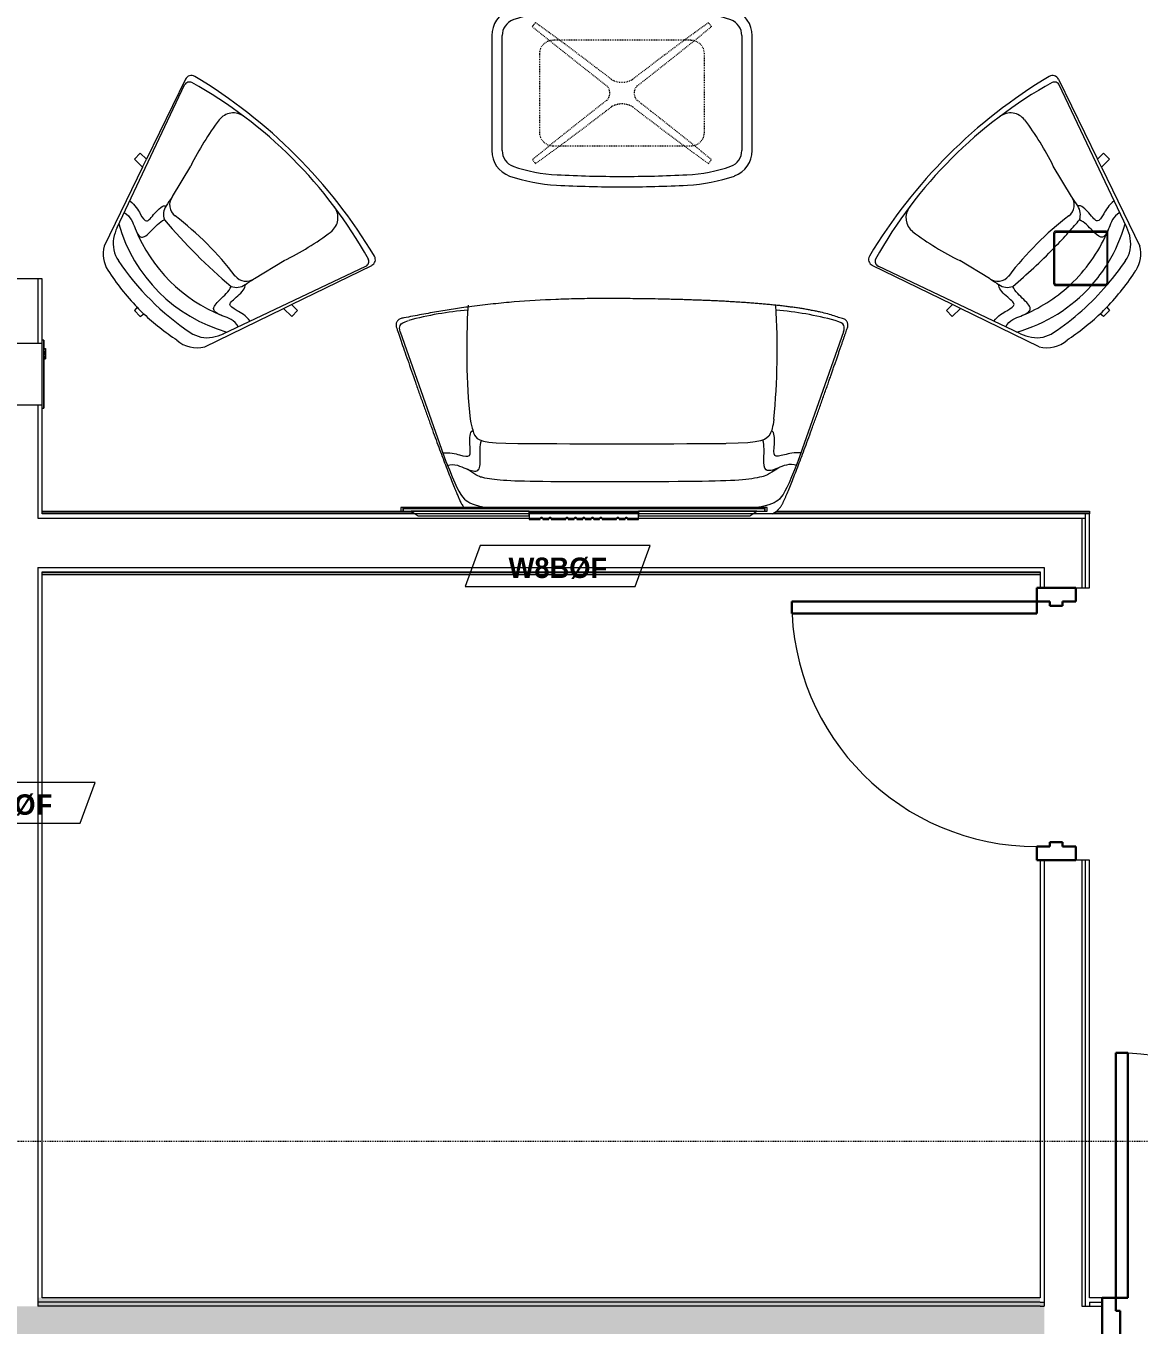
# Model space of a CAD drawing. Header units: inches. Extents: x -4010 to -1814, y 9846 to 12241.
# Drawn here: x -3636.3 to -3472.8, y 11126.4 to 11317.3 of the extents above; entities that cross this region are included whole.
import ezdxf

# ---------------------------------------------------------------- set-up
doc = ezdxf.new("R2010")
doc.units = ezdxf.units.IN
doc.header["$MEASUREMENT"] = 0
doc.linetypes.add('Aligning Line 1_8_', pattern=[0.25, 0.125, -0.125])
doc.linetypes.add('Dash', pattern=[0.25, 0.125, -0.125])
for name, color, linetype, lineweight in [('0-1', 7, 'Continuous', 5), ('0-2', 7, 'Continuous', 9), ('A-DOOR-1', 7, 'Continuous', 9), ('A-DOOR-2', 10, 'Continuous', 30), ('A-DOOR-FRAM-2', 10, 'Continuous', 30), ('A-GENM-1', 7, 'Continuous', 9), ('A-WALL-1', 7, 'Continuous', 9), ('A-WALL-2', 250, 'Continuous', 18), ('A-WALL-IDEN', 211, 'Continuous', 9), ('E-FIRE-1', 7, 'Continuous', 9), ('G-ANNO-SYMB-1', 147, 'Aligning Line 1_8_', 9), ('I-FURN-1', 7, 'Continuous', 9), ('I-FURN-HDLN-1', 7, 'Dash', 9), ('I-WALL-2', 241, 'Continuous', 5), ('I-WALL-3', 7, 'Continuous', 9), ('S-COLS-1', 7, 'Continuous', 9)]:
    doc.layers.add(name, color=color, linetype=linetype, lineweight=lineweight)
doc.styles.add('Century Gothic_B_1', font='GOTHICB.TTF', dxfattribs={"height": 3})

# ---------------------------------------------------------------- blocks, each defined once
blk = doc.blocks.new('Basic Wall _ INT - W8BØF - _5_8 GYP - 2X8 WOOD_BATT_ - 5_8 GYP_ - ___-2320913-UNIT PLANS - 1ST FLOOR')
at = {"layer": 'I-WALL-3'}
for p, q in [((-3633.95, 11237.01), (-3487.3, 11237.01)), ((-3633.95, 11236.73), (-3487.3, 11236.73))]:
    blk.add_line(p, q, dxfattribs=at)
blk = doc.blocks.new('Basic Wall _ INT - W8BØF - _5_8 GYP - 2X8 WOOD_BATT_ - 5_8 GYP_ - ___-2320912-UNIT PLANS - 1ST FLOOR')
at = {"layer": 'I-WALL-3'}
for p, q in [((-3633.95, 11246.05), (-3581.26, 11246.05)), ((-3526.02, 11246.05), (-3480.05, 11246.05)), ((-3480.05, 11246.05), (-3480.05, 11245.76)), ((-3579.33, 11245.76), (-3633.95, 11245.76)), ((-3480.05, 11245.76), (-3526.47, 11245.76)), ((-3480.05, 11245.76), (-3480.05, 11245.68)), ((-3480.05, 11245.68), (-3480.05, 11245.64))]:
    blk.add_line(p, q, dxfattribs=at)
blk = doc.blocks.new('Seating-Lounge_Chair-Teknion-BBMC_Metropolitan-R2013 - Lounge Chair-1463097-UNIT PLANS - 1ST FLOOR')
at = {"layer": 'I-FURN-1'}
for p, q in [((-0.6, 16.36), (-0.69, 15.74)), ((0.6, 16.36), (-0.6, 16.36)), ((0.68, 15.74), (0.6, 16.36)), ((-10.46, 12.84), (-14.66, 0.64)), ((14.66, 0.64), (10.46, 12.84)), ((-11.03, 9.54), (-18.84, -12.29)), ((11.03, 9.54), (18.84, -12.29)), ((-14.66, 0.64), (-16.34, 0.62)), ((-16.34, 0.62), (-16.34, -0.58)), ((-14.66, 0.64), (-15.08, -0.6)), ((-8.51, 0.55), (-9.74, -4.39)), ((8.51, 0.55), (9.77, -4.5)), ((16.34, 0.62), (14.66, 0.64)), ((14.66, 0.64), (15.08, -0.6)), ((16.34, -0.58), (16.34, 0.62)), ((-15.08, -0.6), (-19.35, -12.99)), ((-16.34, -0.58), (-15.08, -0.6)), ((15.08, -0.6), (16.34, -0.58)), ((19.35, -12.99), (15.08, -0.6))]:
    blk.add_line(p, q, dxfattribs=at)
for centre, radius, start, end in [((0.14, -18.2), 33.94, 91.3936, 101.9016), ((-0.03, 0.33), 15.43, 87.321, 92.397), ((0.14, -18.2), 33.94, 77.3677, 89.0817), ((-6.64, 10.6), 4.43, 92.8494, 149.6225), ((0.02, -25.42), 39, 78.9113, 101.0887), ((6.64, 10.6), 4.43, 30.3775, 77.955), ((0, -11.03), 22.95, 60.7025, 119.2975), ((-6.62, 8.47), 4.46, 101.0887, 144.9113), ((6.62, 8.47), 4.46, 35.0887, 78.9113), ((-5.4, 7.6), 5.96, 144.9113, 161.0887), ((0, -13.43), 23.05, 67.077, 112.923), ((5.4, 7.6), 5.96, 18.9113, 35.0887), ((0, -78), 82.11, 85.1543, 94.8457), ((-6.53, 0.33), 1.99, 82.4293, 173.5707), ((26.42, -5.66), 35.49, 167.2304, 169.6334), ((-5.99, 1.79), 2.23, 115.1566, 169.8557), ((0, 49.5), 47.61, 262.4293, 277.51), ((6.53, 0.33), 1.99, 6.4293, 98.9009), ((5.99, 1.79), 2.23, 10.1443, 64.8434), ((-26.42, -5.66), 35.49, 10.3666, 12.7696), ((29.35, -17.86), 41.36, 160.98, 172.2111), ((-29.36, -17.87), 41.36, 7.7889, 18.8554), ((-18.45, -13.3), 0.949, 161, 255.9502), ((-18.11, -12.55), 0.766, 160.3349, 252.0903), ((0, 51.1), 66.95, 254.0922, 285.9078), ((-9.05, -12.61), 2.59, 172.2111, 262.2111), ((9.04, -12.61), 2.59, 277.7889, 7.7889), ((18.11, -12.55), 0.766, 287.9097, 19.6651), ((18.45, -13.3), 0.949, 284.0498, 19), ((0, 60.44), 76.97, 255.9502, 284.0498)]:
    blk.add_arc(centre, radius, start, end, dxfattribs=at)
for points, knots in [([(-11.85, 7.26), (-10.78, 6.94), (-8.92, 7.91), (-7.24, 8.38), (-7.1, 6.73), (-7.2, 4.55), (-6.94, 3.81)], [0, 0, 0, 0, 0.1414553, 0.2981065, 0.4572853, 0.5889724, 0.5889724, 0.5889724, 0.5889724]), ([(11.85, 7.26), (10.78, 6.94), (8.92, 7.91), (7.24, 8.38), (7.1, 6.73), (7.2, 4.55), (6.94, 3.81)], [0, 0, 0, 0, 0.1414553, 0.2981065, 0.4572853, 0.5889724, 0.5889724, 0.5889724, 0.5889724]), ([(-12.5, 5.44), (-11.48, 5.31), (-9.8, 5.8), (-8.34, 6.13), (-8.64, 4.5), (-8.64, 2.41), (-8.19, 2.19)], [0, 0, 0, 0, 0.1221935, 0.2623978, 0.4124405, 0.5340575, 0.5340575, 0.5340575, 0.5340575]), ([(12.5, 5.44), (11.48, 5.31), (9.8, 5.8), (8.34, 6.13), (8.64, 4.5), (8.64, 2.41), (8.19, 2.19)], [0, 0, 0, 0, 0.1221935, 0.2623978, 0.4124405, 0.5340575, 0.5340575, 0.5340575, 0.5340575])]:
    blk.add_open_spline(points, degree=3, knots=knots, dxfattribs=at)
blk = doc.blocks.new('Seating-Setee-Teknion-BBMC_Metropolitan-R2013 - Lounge Settee-1463093-UNIT PLANS - 1ST FLOOR')
at = {"layer": 'I-FURN-1'}
for p, q in [((-32.58, -11.63), (-25.87, 7.43)), ((32.58, -11.63), (25.87, 7.43))]:
    blk.add_line(p, q, dxfattribs=at)
for centre, radius, start, end in [((0, -1564.76), 1569.61, 89.44191, 90.55809), ((81.89, -8.96), 104.71, 174.4123, 183.5877), ((-81.89, -8.96), 104.71, 356.4123, 5.5877), ((-18.28, 35.39), 50.39, 254.9741, 265.0259), ((18.28, 35.39), 50.39, 274.9741, 285.0259)]:
    blk.add_arc(centre, radius, start, end, dxfattribs=at)
for points, knots in [([(-22.06, 15.14), (-22.16, 15.1), (-22.31, 15.02), (-22.5, 14.9), (-22.66, 14.8), (-22.8, 14.68), (-22.93, 14.56), (-23.06, 14.42), (-23.17, 14.29), (-23.28, 14.14), (-23.39, 13.99), (-23.48, 13.83), (-23.58, 13.67), (-23.67, 13.5), (-23.76, 13.32), (-23.84, 13.13), (-23.93, 12.94), (-24.02, 12.75), (-24.13, 12.48), (-24.33, 11.99), (-24.65, 11.23), (-25.05, 10.23), (-25.48, 9.14), (-26.09, 7.57), (-26.74, 5.83), (-27.45, 3.93), (-27.91, 2.67), (-28.28, 1.63), (-28.57, 0.83), (-28.87, 0.01), (-29.26, -1.1), (-29.66, -2.23), (-30.06, -3.35), (-30.33, -4.12), (-30.57, -4.82), (-30.79, -5.44), (-31, -6.05), (-31.21, -6.65), (-31.41, -7.23), (-31.61, -7.81), (-31.8, -8.36), (-31.99, -8.9), (-32.17, -9.42), (-32.34, -9.92), (-32.51, -10.4), (-32.66, -10.85), (-32.81, -11.27), (-32.99, -11.79), (-33.11, -12.14), (-33.18, -12.35)], [0.0467187, 0.0467187, 0.0467187, 0.0467187, 0.0625, 0.0729167, 0.0833333, 0.09375, 0.1041667, 0.1145833, 0.125, 0.1354167, 0.1458333, 0.15625, 0.1666667, 0.1770833, 0.1875, 0.1979167, 0.2083333, 0.21875, 0.2291667, 0.25, 0.2916667, 0.3333333, 0.375, 0.4166667, 0.5, 0.5416667, 0.5833333, 0.6041667, 0.625, 0.6458333, 0.6666667, 0.7083333, 0.7291667, 0.75, 0.765625, 0.78125, 0.796875, 0.8125, 0.828125, 0.84375, 0.859375, 0.875, 0.890625, 0.90625, 0.921875, 0.9375, 0.953125, 0.96875, 1, 1, 1, 1]), ([(-25.87, 7.43), (-24.42, 11.02), (-23.5, 13.12), (-21.81, 13.85), (-19.74, 14.22)], [0, 0, 0, 0, 0.2252068, 0.3990743, 0.3990743, 0.3990743, 0.3990743]), ([(25.87, 7.43), (24.42, 11.02), (23.5, 13.12), (21.81, 13.85), (19.74, 14.22)], [0, 0, 0, 0, 0.2252068, 0.3990743, 0.3990743, 0.3990743, 0.3990743]), ([(33.18, -12.35), (33.08, -12.07), (32.92, -11.6), (32.66, -10.85), (32.39, -10.04), (32, -8.92), (31.31, -6.95), (30.55, -4.76), (29.76, -2.51), (29.26, -1.1), (28.87, 0.01), (28.57, 0.83), (28.28, 1.63), (27.91, 2.67), (27.45, 3.93), (26.74, 5.83), (26.09, 7.57), (25.48, 9.14), (25.05, 10.23), (24.72, 11.06), (24.46, 11.68), (24.24, 12.2), (24.08, 12.6), (23.96, 12.87), (23.92, 12.97), (23.85, 13.11), (23.76, 13.32), (23.66, 13.52), (23.59, 13.65), (23.54, 13.73), (23.46, 13.87), (23.36, 14.03), (23.27, 14.16), (23.23, 14.21), (23.22, 14.23)], [0, 0, 0, 0, 0.0416667, 0.0625, 0.0833333, 0.125, 0.1666667, 0.25, 0.2916667, 0.3333333, 0.3541667, 0.375, 0.3958333, 0.4166667, 0.4583333, 0.5, 0.5833333, 0.625, 0.6666667, 0.7083333, 0.7291667, 0.75, 0.78125, 0.7890625, 0.7929688, 0.796875, 0.8125, 0.828125, 0.8320312, 0.8359375, 0.84375, 0.859375, 0.8671875, 0.8706364, 0.8706364, 0.8706364, 0.8706364]), ([(-23.04, 8.36), (-21.45, 9.43), (-19.2, 10.12), (-14.55, 10.45), (15.42, 10.48), (19.02, 10.17), (21.24, 9.62), (22.71, 8.59)], [0, 0, 0, 0, 0.248898, 1.278682, 2.343766, 3.342718, 3.556847, 3.556847, 3.556847, 3.556847]), ([(-25.7, 8.01), (-24.59, 7.65), (-22.65, 8.61), (-20.89, 9.06), (-20.8, 7.35), (-20.95, 5.09), (-20.7, 4.32)], [0, 0, 0, 0, 0.1414553, 0.2981065, 0.4572853, 0.5889724, 0.5889724, 0.5889724, 0.5889724]), ([(25.7, 8.01), (24.59, 7.66), (22.7, 8.73), (20.88, 9.11), (20.77, 7.39), (20.9, 5.13), (20.64, 4.36)], [0, 0, 0, 0, 0.1441141, 0.3036305, 0.4661544, 0.5996296, 0.5996296, 0.5996296, 0.5996296]), ([(-26.35, 6.19), (-25.32, 6.06), (-23.62, 6.55), (-22.14, 6.89), (-22.44, 5.24), (-22.44, 3.12), (-21.98, 2.9)], [0, 0, 0, 0, 0.1221935, 0.2623978, 0.4124405, 0.5340575, 0.5340575, 0.5340575, 0.5340575]), ([(26.35, 6.19), (25.31, 6.06), (23.59, 6.56), (22.1, 6.91), (22.4, 5.24), (22.39, 3.1), (21.92, 2.88)], [0, 0, 0, 0, 0.1221935, 0.2623978, 0.4124405, 0.5340575, 0.5340575, 0.5340575, 0.5340575]), ([(-22.32, 1.23), (-22.18, 2.42), (-21.62, 4.03), (-20.65, 4.78), (-15.29, 4.78)], [0, 0, 0, 0, 0.1145501, 0.345051, 0.345051, 0.345051, 0.345051]), ([(22.32, 1.23), (21.97, 2.73), (21.62, 4.03), (20.65, 4.78), (15.29, 4.78)], [0, 0, 0, 0, 0.1141086, 0.334486, 0.334486, 0.334486, 0.334486]), ([(-33.18, -12.35), (-33.19, -12.43), (-33.2, -12.58), (-33.19, -12.79), (-33.14, -12.98), (-33.02, -13.24), (-32.79, -13.45), (-32.41, -13.6), (-32.17, -13.63), (-32.04, -13.65)], [0, 0, 0, 0, 0.111111, 0.222222, 0.333333, 0.444444, 0.722222, 0.861111, 1, 1, 1, 1]), ([(-32.58, -11.63), (-32.7, -11.97), (-32.7, -12.77), (-32.13, -13), (-31.35, -13.27)], [0, 0, 0, 0, 0.0494276, 0.1116388, 0.1116388, 0.1116388, 0.1116388]), ([(32.58, -11.63), (32.7, -11.97), (32.7, -12.77), (32.13, -13), (31.35, -13.27)], [0, 0, 0, 0, 0.0494276, 0.1116388, 0.1116388, 0.1116388, 0.1116388]), ([(32.04, -13.65), (32.14, -13.64), (32.34, -13.61), (32.58, -13.53), (32.78, -13.43), (32.94, -13.3), (33.06, -13.15), (33.14, -12.99), (33.17, -12.86), (33.19, -12.76), (33.2, -12.61), (33.2, -12.47), (33.18, -12.35)], [0, 0, 0, 0, 0.111111, 0.222222, 0.333333, 0.444444, 0.555556, 0.666667, 0.75, 0.791667, 0.833333, 1, 1, 1, 1]), ([(-32.04, -13.65), (-31.77, -13.75), (-31.2, -13.96), (-30.25, -14.24), (-29.37, -14.46), (-28.61, -14.63), (-28.03, -14.74), (-27.42, -14.86), (-26.79, -14.97), (-26.14, -15.07), (-25.47, -15.17), (-24.79, -15.26), (-24.08, -15.35), (-23.36, -15.44), (-22.63, -15.52), (-21.88, -15.59), (-21.12, -15.67), (-20.34, -15.73), (-19.56, -15.8), (-18.76, -15.86), (-17.95, -15.92), (-17.14, -15.97), (-16.32, -16.02), (-15.49, -16.07), (-14.65, -16.12), (-13.81, -16.16), (-12.96, -16.2), (-12.12, -16.23), (-11.26, -16.26), (-10.41, -16.29), (-9.56, -16.32), (-8.71, -16.35), (-7.85, -16.37), (-7, -16.39), (-5.88, -16.42), (-4.48, -16.45), (-2.82, -16.47), (-1.19, -16.49), (0.95, -16.51), (3.58, -16.51), (6.67, -16.47), (10.75, -16.35), (14.8, -16.11), (18.91, -15.72), (21.79, -15.38), (24.46, -15.01), (26.51, -14.68), (28.17, -14.39), (29.87, -14.08), (31.16, -13.83), (32.04, -13.65)], [0, 0, 0, 0, 0.02381, 0.047619, 0.071429, 0.083333, 0.095238, 0.107143, 0.119048, 0.130952, 0.142857, 0.154762, 0.166667, 0.178571, 0.190476, 0.202381, 0.214286, 0.22619, 0.238095, 0.25, 0.261905, 0.27381, 0.285714, 0.297619, 0.309524, 0.321429, 0.333333, 0.345238, 0.357143, 0.369048, 0.380952, 0.392857, 0.404762, 0.416667, 0.428571, 0.452381, 0.47619, 0.5, 0.52381, 0.571429, 0.619048, 0.666667, 0.761905, 0.809524, 0.857143, 0.892857, 0.928571, 0.946429, 0.964286, 1, 1, 1, 1])]:
    blk.add_open_spline(points, degree=3, knots=knots, dxfattribs=at)
blk = doc.blocks.new('Table-Coffee-Teknion-STRTC_Cover-R2014 - 38_25_ w x 27_5_ d x 15_ h-1463095-UNIT PLANS - 1ST FLOOR')
at = {"layer": 'I-FURN-1'}
for p, q in [((-19.13, 8.44), (-19.13, -8.44)), ((-17.6, -8.44), (-17.6, 8.44)), ((17.61, 8.44), (17.61, -8.44)), ((19.14, -8.44), (19.14, 8.44))]:
    blk.add_line(p, q, dxfattribs=at)
for centre, radius, start, end in [((-8.29, -11.95), 25.51, 92.9641, 108.8407), ((0, -172), 185.78, 90, 92.9641), ((0, -172), 185.78, 87.0323, 90), ((8.3, -11.95), 25.51, 71.1589, 87.0323), ((-15.12, 8.44), 4.01, 110.5555, 180), ((-8.29, -11.95), 23.99, 92.9641, 108.7807), ((0, -172), 184.25, 90, 92.9641), ((0, -172), 184.25, 87.0323, 90), ((8.3, -11.95), 23.99, 71.2186, 87.0323), ((15.13, 8.44), 4, 359.9946, 69.4552), ((-15.12, 8.44), 2.48, 111.0265, 180), ((15.13, 8.44), 2.48, 359.9932, 68.9871), ((-15.12, -8.44), 4.01, 180, 249.4445), ((-15.12, -8.44), 2.48, 180, 248.9735), ((15.13, -8.44), 2.48, 291.0129, 0.0068), ((15.13, -8.44), 4, 290.5448, 0.0054), ((-8.29, 11.95), 23.99, 251.2193, 267.0359), ((8.3, 11.95), 23.99, 272.9677, 288.7814), ((-8.29, 11.95), 25.51, 251.1593, 267.0359), ((0, 172), 184.25, 267.0359, 270), ((0, 172), 184.25, 270, 272.9677), ((8.3, 11.95), 25.51, 272.9677, 288.8411), ((0, 172), 185.78, 267.0359, 270), ((0, 172), 185.78, 270, 272.9677)]:
    blk.add_arc(centre, radius, start, end, dxfattribs=at)
at = {"layer": 'I-FURN-HDLN-1'}
for p, q in [((10.12, 7.75), (-10.13, 7.75)), ((-12.13, 5.75), (-12.13, -5.75)), ((12.12, -5.75), (12.12, 5.75)), ((-10.13, -7.75), (10.12, -7.75))]:
    blk.add_line(p, q, dxfattribs=at)
for centre, radius, start, end in [((0, 0), 16.4, 140.7947, 143.46), ((0, 0), 16.4, 36.5401, 39.2054), ((-10.13, 5.75), 2, 90, 180), ((10.12, 5.75), 2, 360, 90), ((-10.13, -5.75), 2, 180, 270), ((10.12, -5.75), 2, 270, 0), ((0, 0), 16.4, 216.5921, 219.2054), ((0, 0), 16.4, 320.7947, 323.408)]:
    blk.add_arc(centre, radius, start, end, dxfattribs=at)
for centre, major_axis, ratio, start_param, end_param in [((391.48, 506.34), (408.73, 493.23), 0.984192, 3.149955, 3.172178), ((-254.7, -331.68), (136.06, 396.91), 0.982649, 5.959327, 5.992944), ((258.04, -329.74), (-241.21, 343.03), 0.984234, 0.012239, 0.045876), ((-395.08, 498.59), (-555.38, 314.75), 0.981702, 2.753798, 2.776099), ((-3.19, 0), (0, 1.45), 0.9728, 3.874672, 5.516455), ((3.19, 0), (0, 1.45), 0.972829, 0.767014, 2.408864), ((385.31, -487), (-532.66, 322.94), 0.982107, 5.924783, 5.947556), ((-381.98, -493.65), (400.12, 479.77), 0.984186, 0.010484, 0.033189), ((-258.76, 330.7), (-241.87, 344.05), 0.984234, 3.154, 3.187539), ((254, 330.71), (136.08, 395.63), 0.98266, 2.818715, 2.85243)]:
    blk.add_ellipse(centre, major_axis=major_axis, ratio=ratio, start_param=start_param, end_param=end_param, dxfattribs=at)
for points in [[(-1.59, 2.05), (-1.52, 1.99), (-1.39, 1.92), (-1.23, 1.85), (-1.1, 1.8), (-0.96, 1.75), (-0.83, 1.71), (-0.69, 1.67), (-0.56, 1.64), (-0.42, 1.62), (-0.27, 1.61), (-0.13, 1.59), (0, 1.59), (0.14, 1.59), (0.28, 1.61), (0.42, 1.62), (0.56, 1.64), (0.69, 1.67), (0.83, 1.71), (0.96, 1.75), (1.09, 1.8), (1.22, 1.85), (1.39, 1.92), (1.51, 1.99), (1.59, 2.05)], [(1.59, -2.05), (1.52, -1.99), (1.39, -1.92), (1.22, -1.85), (1.1, -1.8), (0.96, -1.75), (0.83, -1.71), (0.69, -1.67), (0.56, -1.64), (0.42, -1.62), (0.27, -1.61), (0.13, -1.59), (0, -1.59), (-0.14, -1.59), (-0.28, -1.61), (-0.42, -1.62), (-0.56, -1.64), (-0.69, -1.67), (-0.83, -1.71), (-0.96, -1.75), (-1.1, -1.8), (-1.22, -1.85), (-1.39, -1.92), (-1.52, -1.99), (-1.59, -2.05)]]:
    blk.add_open_spline(points, degree=3, knots=[0, 0, 0, 0, 0.083333, 0.125, 0.166667, 0.208333, 0.25, 0.291667, 0.333333, 0.375, 0.416667, 0.458333, 0.5, 0.541667, 0.583333, 0.625, 0.666667, 0.708333, 0.75, 0.791667, 0.833333, 0.875, 0.916667, 1, 1, 1, 1], dxfattribs=at)
blk = doc.blocks.new('Seating-Lounge_Chair-Teknion-BBMC_Metropolitan-R2013 - Lounge Chair-1793153-UNIT PLANS - 1ST FLOOR')
at = {"layer": 'I-FURN-1'}
for p, q in [((-15.08, 0.6), (-19.35, 12.99)), ((-11.03, -9.54), (-18.84, 12.29)), ((11.03, -9.54), (18.84, 12.29)), ((19.35, 12.99), (15.08, 0.6)), ((-8.51, -0.55), (-9.74, 4.39)), ((8.51, -0.55), (9.77, 4.5)), ((-16.34, 0.58), (-15.08, 0.6)), ((-16.34, -0.62), (-16.34, 0.58)), ((-14.66, -0.64), (-15.08, 0.6)), ((14.66, -0.64), (15.08, 0.6)), ((15.08, 0.6), (16.34, 0.58)), ((16.34, 0.58), (16.34, -0.62)), ((-14.66, -0.64), (-16.34, -0.62)), ((-10.46, -12.84), (-14.66, -0.64)), ((14.66, -0.64), (10.46, -12.84)), ((16.34, -0.62), (14.66, -0.64)), ((-0.6, -16.36), (-0.69, -15.74)), ((0.6, -16.36), (-0.6, -16.36)), ((0.68, -15.74), (0.6, -16.36))]:
    blk.add_line(p, q, dxfattribs=at)
for centre, radius, start, end in [((0, -60.44), 76.97, 75.9502, 104.0498), ((0, -51.1), 66.95, 74.0922, 105.9078), ((-18.45, 13.3), 0.949, 104.0498, 199), ((-9.05, 12.61), 2.59, 97.7889, 187.7889), ((9.04, 12.61), 2.59, 352.2111, 82.2111), ((18.45, 13.3), 0.949, 341, 75.9502), ((-18.11, 12.55), 0.766, 107.9097, 199.6651), ((29.35, 17.86), 41.36, 187.7889, 199.02), ((-29.36, 17.87), 41.36, 341.1446, 352.2111), ((18.11, 12.55), 0.766, 340.3349, 72.0903), ((-6.53, -0.33), 1.99, 186.4293, 277.5707), ((26.42, 5.66), 35.49, 190.3666, 192.7696), ((0, -49.5), 47.61, 82.49, 97.5707), ((6.53, -0.33), 1.99, 261.0991, 353.5707), ((-26.42, 5.66), 35.49, 347.2304, 349.6334), ((-5.99, -1.79), 2.23, 190.1443, 244.8434), ((0, 78), 82.11, 265.1543, 270.901), ((0, 78), 82.11, 273.2598, 274.8457), ((5.99, -1.79), 2.23, 295.1566, 349.8557), ((0, 78), 82.11, 271.0805, 273.0948), ((0, 11.03), 22.95, 240.7025, 273.2455), ((-5.4, -7.6), 5.96, 198.9113, 215.0887), ((0, 13.43), 23.05, 247.077, 267.505), ((0, 13.43), 23.05, 268.1172, 291.3038), ((0, 11.03), 22.95, 283.6647, 299.2975), ((0, 13.43), 23.05, 291.8245, 292.923), ((5.4, -7.6), 5.96, 324.9113, 341.0887), ((-6.62, -8.47), 4.46, 215.0887, 258.9113), ((0, 11.03), 22.95, 273.8603, 282.7465), ((6.62, -8.47), 4.46, 281.0887, 324.9113), ((-6.64, -10.6), 4.43, 210.3775, 267.1506), ((0.02, 25.42), 39, 258.9113, 274.3518), ((0.02, 25.42), 39, 274.6687, 281.0887), ((6.64, -10.6), 4.43, 282.045, 329.6225), ((0.14, 18.2), 33.94, 258.0984, 268.6064), ((0.14, 18.2), 33.94, 270.9183, 282.6323), ((-0.03, -0.33), 15.43, 267.603, 272.679)]:
    blk.add_arc(centre, radius, start, end, dxfattribs=at)
for points, knots in [([(-12.5, -5.44), (-11.48, -5.31), (-9.8, -5.8), (-8.34, -6.13), (-8.64, -4.5), (-8.64, -2.41), (-8.19, -2.19)], [0, 0, 0, 0, 0.1221935, 0.2623978, 0.4124405, 0.5340575, 0.5340575, 0.5340575, 0.5340575]), ([(-11.85, -7.26), (-10.78, -6.94), (-8.92, -7.91), (-7.24, -8.38), (-7.1, -6.73), (-7.2, -4.55), (-6.94, -3.81)], [0, 0, 0, 0, 0.1414553, 0.2981065, 0.4572853, 0.5889724, 0.5889724, 0.5889724, 0.5889724]), ([(7.15, -6.41), (7.15, -6.37), (7.15, -5.59), (7.2, -4.55), (6.94, -3.81)], [0.4509538, 0.4509538, 0.4509538, 0.4509538, 0.4572853, 0.5889724, 0.5889724, 0.5889724, 0.5889724]), ([(12.5, -5.44), (11.48, -5.31), (9.8, -5.8), (8.34, -6.13), (8.64, -4.5), (8.64, -2.41), (8.19, -2.19)], [0, 0, 0, 0, 0.1221935, 0.2623978, 0.4124405, 0.5340575, 0.5340575, 0.5340575, 0.5340575]), ([(8.35, -8.02), (7.98, -8.12), (7.28, -8.15), (7.16, -7.37), (7.15, -6.65)], [0.2032176, 0.2032176, 0.2032176, 0.2032176, 0.2981065, 0.4357815, 0.4357815, 0.4357815, 0.4357815]), ([(11.85, -7.26), (10.78, -6.94), (9.61, -7.55), (8.74, -7.89), (8.55, -7.96)], [0, 0, 0, 0, 0.1414553, 0.1871056, 0.1871056, 0.1871056, 0.1871056])]:
    blk.add_open_spline(points, degree=3, knots=knots, dxfattribs=at)
blk = doc.blocks.new('HOLLOW METAL - COMMON_3-0 x 7-0 - WD DOOR-2191983-UNIT PLANS - 1ST FLOOR')
at = {"layer": 'A-DOOR-1'}
blk.add_arc((18, 4.375), 36, 90, 180, dxfattribs=at)
at = {"layer": 'A-DOOR-2'}
for p, q in [((18, 40.375), (16.25, 40.375)), ((16.25, 40.375), (16.25, 4.375)), ((18, 4.375), (18, 40.375)), ((16.25, 4.375), (18, 4.375))]:
    blk.add_line(p, q, dxfattribs=at)
at = {"layer": 'A-DOOR-FRAM-2'}
for p, q in [((-18, 4.375), (-20, 4.375)), ((-20, 4.375), (-20, -1.375)), ((-18, 2.4375), (-18, 4.375)), ((18, 4.375), (18, 2.4375)), ((20, 4.375), (18, 4.375)), ((20, -1.375), (20, 4.375)), ((-17.375, 2.4375), (-18, 2.4375)), ((-17.375, 0.5625), (-17.375, 2.4375)), ((18, 2.4375), (17.375, 2.4375)), ((17.375, 2.4375), (17.375, 0.5625)), ((-18, -1.375), (-18, 0.5625)), ((-18, 0.5625), (-17.375, 0.5625)), ((17.375, 0.5625), (18, 0.5625)), ((18, 0.5625), (18, -1.375)), ((-20, -1.375), (-18, -1.375)), ((18, -1.375), (20, -1.375))]:
    blk.add_line(p, q, dxfattribs=at)
blk = doc.blocks.new('HOLLOW METAL - 1HR RATED-2191982-UNIT PLANS - 1ST FLOOR')
at = {"layer": 'A-DOOR-1'}
blk.add_arc((18, -4.5), 36, 180, 270, dxfattribs=at)
at = {"layer": 'A-DOOR-2'}
for p, q in [((16.25, -4.5), (18, -4.5)), ((16.25, -40.5), (16.25, -4.5)), ((18, -4.5), (18, -40.5)), ((18, -40.5), (16.25, -40.5))]:
    blk.add_line(p, q, dxfattribs=at)
at = {"layer": 'A-DOOR-FRAM-2'}
for p, q in [((-20, 3.5), (-18, 3.5)), ((-20, -4.5), (-20, 3.5)), ((-18, 3.5), (-18, 1.5625)), ((18, 3.5), (20, 3.5)), ((18, 1.5625), (18, 3.5)), ((20, 3.5), (20, -4.5)), ((-18, 1.5625), (-17.375, 1.5625)), ((-17.375, 1.5625), (-17.375, -2.5625)), ((17.375, 1.5625), (18, 1.5625)), ((17.375, -2.5625), (17.375, 1.5625)), ((-18, -2.5625), (-18, -4.5)), ((-17.375, -2.5625), (-18, -2.5625)), ((18, -2.5625), (17.375, -2.5625)), ((18, -4.5), (18, -2.5625)), ((-18, -4.5), (-20, -4.5)), ((20, -4.5), (18, -4.5))]:
    blk.add_line(p, q, dxfattribs=at)
blk = doc.blocks.new('Sony TV - Sony TV-2182322-UNIT PLANS - 1ST FLOOR')
at = {"layer": 'A-GENM-1'}
for p, q in [((-16.94, -1.6), (-16.94, -2.14)), ((-16.59, -1.6), (-16.94, -1.6)), ((36.59, -1.6), (-16.59, -1.6)), ((-16.59, -1.6), (-16.59, -1.99)), ((-16.59, -2.14), (-16.59, -1.6)), ((36.59, -1.6), (-16.59, -1.6)), ((-16.59, -1.6), (-16.59, -2.14)), ((-14.39, -0.91), (-15.39, -1.61)), ((-15.39, -1.61), (1.97, -1.61)), ((1.97, -0.91), (-14.39, -0.91)), ((3.59, -0.41), (1.97, -0.41)), ((1.97, -0.41), (1.97, -1.38)), ((1.97, -1.61), (1.97, -0.91)), ((1.97, -1.38), (18.05, -1.38)), ((4.84, -0.41), (3.97, -0.41)), ((7.33, -0.41), (5.21, -0.41)), ((8.57, -0.41), (7.7, -0.41)), ((9.82, -0.41), (8.95, -0.41)), ((11.06, -0.41), (10.19, -0.41)), ((12.31, -0.41), (11.44, -0.41)), ((14.8, -0.41), (12.68, -0.41)), ((16.05, -0.41), (15.17, -0.41)), ((18.05, -0.41), (16.42, -0.41)), ((18.05, -1.38), (18.05, -0.41)), ((34.38, -0.91), (18.05, -0.91)), ((18.05, -0.91), (18.05, -1.61)), ((18.05, -1.61), (35.38, -1.61)), ((35.38, -1.61), (34.38, -0.91)), ((36.59, -1.99), (36.59, -1.6)), ((36.94, -1.6), (36.59, -1.6)), ((36.59, -1.6), (36.59, -2.14)), ((36.59, -2.14), (36.59, -1.6)), ((36.94, -2.14), (36.94, -1.6)), ((-16.94, -2.14), (-16.59, -2.14)), ((-16.59, -1.99), (36.59, -1.99)), ((36.59, -1.99), (-16.59, -1.99)), ((-16.59, -1.99), (-16.59, -2.14)), ((-16.59, -2.14), (36.59, -2.14)), ((-16.59, -2.14), (36.59, -2.14)), ((8.66, -2.14), (8.63, -2.14)), ((8.75, -2.14), (8.66, -2.14)), ((10.32, -2.14), (10.01, -2.14)), ((10.64, -2.14), (10.32, -2.14)), ((11.02, -2.14), (10.64, -2.14)), ((11.54, -2.14), (11.11, -2.14)), ((11.65, -2.14), (11.54, -2.14)), ((11.73, -2.14), (11.65, -2.14)), ((12.1, -2.14), (11.73, -2.14)), ((36.59, -2.14), (36.59, -1.99)), ((36.59, -2.14), (36.94, -2.14))]:
    blk.add_line(p, q, dxfattribs=at)
at = {"layer": 'A-GENM-1', "flags": 128}
for points in [[(3.97, -0.41), (3.96, -0.48), (3.95, -0.54), (3.93, -0.6), (3.9, -0.66), (3.87, -0.7), (3.84, -0.73), (3.8, -0.74), (3.76, -0.74), (3.72, -0.73), (3.68, -0.7), (3.65, -0.66), (3.63, -0.6), (3.61, -0.54), (3.6, -0.48), (3.59, -0.41)], [(5.21, -0.41), (5.21, -0.48), (5.19, -0.54), (5.18, -0.6), (5.15, -0.66), (5.12, -0.7), (5.08, -0.73), (5.04, -0.74), (5, -0.74), (4.97, -0.73), (4.93, -0.7), (4.9, -0.66), (4.87, -0.6), (4.85, -0.54), (4.84, -0.48), (4.84, -0.41)], [(7.7, -0.41), (7.7, -0.48), (7.69, -0.54), (7.67, -0.6), (7.64, -0.66), (7.61, -0.7), (7.57, -0.73), (7.53, -0.74), (7.5, -0.74), (7.46, -0.73), (7.42, -0.7), (7.39, -0.66), (7.36, -0.6), (7.34, -0.54), (7.33, -0.48), (7.33, -0.41)], [(8.95, -0.41), (8.94, -0.48), (8.93, -0.54), (8.91, -0.6), (8.89, -0.66), (8.85, -0.7), (8.82, -0.73), (8.78, -0.74), (8.74, -0.74), (8.7, -0.73), (8.67, -0.7), (8.64, -0.66), (8.61, -0.6), (8.59, -0.54), (8.58, -0.48), (8.57, -0.41)], [(10.19, -0.41), (10.19, -0.48), (10.18, -0.54), (10.16, -0.6), (10.13, -0.66), (10.1, -0.7), (10.06, -0.73), (10.03, -0.74), (9.99, -0.74), (9.95, -0.73), (9.91, -0.7), (9.88, -0.66), (9.85, -0.6), (9.83, -0.54), (9.82, -0.48), (9.82, -0.41)], [(11.44, -0.41), (11.43, -0.48), (11.42, -0.54), (11.4, -0.6), (11.38, -0.66), (11.34, -0.7), (11.31, -0.73), (11.27, -0.74), (11.23, -0.74), (11.19, -0.73), (11.16, -0.7), (11.13, -0.66), (11.1, -0.6), (11.08, -0.54), (11.07, -0.48), (11.06, -0.41)], [(12.68, -0.41), (12.68, -0.48), (12.67, -0.54), (12.65, -0.6), (12.62, -0.66), (12.59, -0.7), (12.55, -0.73), (12.52, -0.74), (12.48, -0.74), (12.44, -0.73), (12.4, -0.7), (12.37, -0.66), (12.35, -0.6), (12.33, -0.54), (12.31, -0.48), (12.31, -0.41)], [(15.17, -0.41), (15.17, -0.48), (15.16, -0.54), (15.14, -0.6), (15.11, -0.66), (15.08, -0.7), (15.05, -0.73), (15.01, -0.74), (14.97, -0.74), (14.93, -0.73), (14.89, -0.7), (14.86, -0.66), (14.84, -0.6), (14.82, -0.54), (14.8, -0.48), (14.8, -0.41)], [(16.42, -0.41), (16.42, -0.48), (16.4, -0.54), (16.38, -0.6), (16.36, -0.66), (16.33, -0.7), (16.29, -0.73), (16.25, -0.74), (16.21, -0.74), (16.18, -0.73), (16.14, -0.7), (16.11, -0.66), (16.08, -0.6), (16.06, -0.54), (16.05, -0.48), (16.05, -0.41)], [(9.91, -2.14), (9.9, -2.14), (9.86, -2.14), (9.81, -2.14), (9.75, -2.14), (9.67, -2.14), (9.57, -2.14), (9.47, -2.14), (9.37, -2.14), (9.28, -2.14), (9.18, -2.14), (9.1, -2.14), (9.03, -2.14), (8.98, -2.14), (8.95, -2.14), (8.94, -2.14)]]:
    blk.add_lwpolyline(points, dxfattribs=at)
at = {"layer": 'A-GENM-1'}
for points, knots in [([(8.63, -2.14), (8.5, -2.14), (8.3, -2.14), (7.99, -2.14), (7.96, -2.14)], [0, 0, 0, 0, 0.01859879, 0.03620202, 0.03620202, 0.03620202, 0.03620202]), ([(8.78, -2.14), (8.78, -2.14), (8.77, -2.14), (8.76, -2.14), (8.75, -2.14)], [0.062619593, 0.062619593, 0.062619593, 0.062619593, 0.068476371, 0.072023558, 0.072023558, 0.072023558, 0.072023558])]:
    blk.add_open_spline(points, degree=3, knots=knots, dxfattribs=at)
blk.add_open_spline([(7.96, -2.14), (7.96, -2.14), (7.96, -2.14), (7.96, -2.14)], degree=3, dxfattribs=at)
blk = doc.blocks.new('104416 - Fire Extinguishers - Wall - Class A - Light - 2A-2205595-UNIT PLANS - 1ST FLOOR')
at = {"layer": 'E-FIRE-1'}
for p, q in [((13.19, 2.63), (13.19, 2.37)), ((23.19, 2.63), (13.19, 2.63)), ((13.19, 2.63), (23.19, 2.63)), ((13.19, 2.63), (13.19, 2.37)), ((23.19, 2.37), (13.19, 2.37)), ((13.63, -3.62), (13.63, 2.37)), ((14.41, 2.88), (14.44, 2.88)), ((14.41, 2.63), (14.41, 2.88)), ((14.44, 2.88), (14.84, 2.88)), ((14.44, 2.63), (14.44, 2.88)), ((14.84, 2.88), (15.03, 2.88)), ((14.84, 2.63), (14.84, 2.88)), ((15.03, 2.88), (15.11, 2.88)), ((15.03, 2.63), (15.03, 2.88)), ((15.11, 2.88), (15.24, 2.88)), ((15.11, 2.63), (15.11, 2.88)), ((15.24, 2.88), (15.51, 2.88)), ((15.24, 2.63), (15.24, 2.88)), ((15.51, 2.88), (15.73, 2.88)), ((15.51, 2.63), (15.51, 2.88)), ((15.73, 2.88), (15.87, 2.88)), ((15.73, 2.63), (15.73, 2.88)), ((15.87, 2.88), (15.91, 2.88)), ((15.87, 2.63), (15.87, 2.88)), ((15.91, 2.88), (15.94, 2.88)), ((15.91, 2.63), (15.91, 2.88)), ((15.94, 2.63), (15.94, 2.88)), ((22.75, 2.37), (22.75, -3.62)), ((23.19, 2.37), (23.19, 2.63)), ((23.19, 2.37), (23.19, 2.63)), ((22.75, -3.62), (13.63, -3.62))]:
    blk.add_line(p, q, dxfattribs=at)
blk = doc.blocks.new('CTR - 1st Phase - Common Walls_rvt-1-UNIT PLANS - 1ST FLOOR')
at = {"layer": 'I-WALL-2'}
h = blk.add_hatch(color=256, dxfattribs=at)
h.paths.add_polyline_path([(-3487.3, 11129.81), (-3487.3, 11130.44), (-3634.57, 11130.44), (-3634.57, 11129.81), (-3494.85, 11129.81)], flags=0)
h.paths.add_polyline_path([(-3638.07, 11129.81), (-3638.07, 11130.44), (-3823.82, 11130.44), (-3823.82, 11129.81), (-3640.69, 11129.81)], flags=0)
h = blk.add_hatch(color=256, dxfattribs=at)
h.paths.add_polyline_path([(-3487.3, 11129.19), (-3486.67, 11129.19), (-3486.67, 11129.81), (-3634.57, 11129.81), (-3634.57, 11129.19), (-3494.85, 11129.19)], flags=0)
h.paths.add_polyline_path([(-3638.07, 11129.19), (-3638.07, 11129.81), (-3823.82, 11129.81), (-3823.82, 11129.19), (-3640.69, 11129.19)], flags=0)
blk.add_hatch(color=256, dxfattribs=at).paths.add_polyline_path([(-3486.67, 11123.69), (-3486.67, 11129.19), (-3823.82, 11129.19), (-3823.82, 11123.69), (-3487.3, 11123.69)], flags=0)
at = {"layer": 'A-WALL-1'}
for p, q in [((-3633.95, 11280.16), (-3638.7, 11280.16)), ((-3633.95, 11271.16), (-3633.95, 11280.16)), ((-3633.95, 11245.64), (-3633.95, 11261.16)), ((-3633.95, 11130.44), (-3633.95, 11237.14))]:
    blk.add_line(p, q, dxfattribs=at)
at = {"layer": 'A-WALL-2'}
for p, q in [((-3634.57, 11280.16), (-3634.57, 11270.73)), ((-3634.57, 11261.6), (-3634.57, 11245.01)), ((-3634.57, 11245.01), (-3633.95, 11245.01)), ((-3633.95, 11245.01), (-3481.17, 11245.01)), ((-3481.17, 11245.01), (-3480.67, 11245.01)), ((-3481.17, 11245.01), (-3480.67, 11245.01)), ((-3481.17, 11245.01), (-3481.17, 11237.76)), ((-3480.67, 11245.64), (-3480.67, 11245.01)), ((-3480.67, 11245.01), (-3480.67, 11237.14)), ((-3634.57, 11237.76), (-3633.95, 11237.76)), ((-3634.57, 11237.76), (-3634.57, 11130.44)), ((-3633.95, 11237.76), (-3486.67, 11237.76)), ((-3486.67, 11237.76), (-3486.67, 11237.14)), ((-3486.67, 11237.14), (-3486.67, 11234.76)), ((-3481.17, 11237.76), (-3481.17, 11237.14)), ((-3481.17, 11237.14), (-3481.17, 11234.76)), ((-3480.67, 11237.14), (-3480.67, 11234.76)), ((-3486.67, 11194.76), (-3486.67, 11129.81)), ((-3481.17, 11194.76), (-3481.17, 11129.19)), ((-3480.67, 11194.76), (-3480.67, 11129.19)), ((-3634.57, 11130.44), (-3634.57, 11129.81)), ((-3487.3, 11129.81), (-3634.57, 11129.81)), ((-3634.57, 11129.81), (-3634.57, 11129.19)), ((-3487.3, 11129.81), (-3486.67, 11129.81)), ((-3486.67, 11129.81), (-3486.67, 11129.19)), ((-3486.67, 11129.81), (-3486.67, 11129.19)), ((-3480.05, 11129.81), (-3478.17, 11129.81)), ((-3480.05, 11129.81), (-3480.05, 11129.19)), ((-3487.3, 11129.19), (-3634.57, 11129.19)), ((-3487.3, 11129.19), (-3486.67, 11129.19)), ((-3481.17, 11129.19), (-3480.67, 11129.19)), ((-3480.67, 11129.19), (-3480.05, 11129.19)), ((-3480.05, 11129.19), (-3478.17, 11129.19))]:
    blk.add_line(p, q, dxfattribs=at)
at = {"layer": 'G-ANNO-SYMB-1'}
blk.add_line((-1871.64, 11153.43), (-4009.55, 11153.43), dxfattribs=at)
at = {"layer": 'I-WALL-3'}
for p, q in [((-3480.67, 11245.64), (-3633.95, 11245.64)), ((-3480.05, 11245.64), (-3480.67, 11245.64)), ((-3480.05, 11237.14), (-3480.05, 11245.64)), ((-3633.95, 11237.14), (-3487.3, 11237.14)), ((-3487.3, 11237.14), (-3487.3, 11234.76)), ((-3480.05, 11234.76), (-3480.05, 11237.14)), ((-3482.05, 11234.76), (-3480.05, 11234.76)), ((-3487.3, 11194.76), (-3487.3, 11130.44)), ((-3480.05, 11194.76), (-3482.05, 11194.76)), ((-3480.05, 11130.44), (-3480.05, 11194.76)), ((-3487.3, 11130.44), (-3633.95, 11130.44)), ((-3478.17, 11130.44), (-3480.05, 11130.44))]:
    blk.add_line(p, q, dxfattribs=at)
at = {"layer": '0-2'}
for name, p in [('Table-Coffee-Teknion-STRTC_Cover-R2014 - 38_25_ w x 27_5_ d x 15_ h-1463095-UNIT PLANS - 1ST FLOOR', (-3548.74, 11307.48)), ('Basic Wall _ INT - W8BØF - _5_8 GYP - 2X8 WOOD_BATT_ - 5_8 GYP_ - ___-2320912-UNIT PLANS - 1ST FLOOR', (0, 0)), ('Basic Wall _ INT - W8BØF - _5_8 GYP - 2X8 WOOD_BATT_ - 5_8 GYP_ - ___-2320913-UNIT PLANS - 1ST FLOOR', (0, 0))]:
    blk.add_blockref(name, p, dxfattribs=at)
for name, p, rotation in [('Seating-Lounge_Chair-Teknion-BBMC_Metropolitan-R2013 - Lounge Chair-1463097-UNIT PLANS - 1ST FLOOR', (-3608.38, 11286.66), 134.9999999999995), ('Seating-Lounge_Chair-Teknion-BBMC_Metropolitan-R2013 - Lounge Chair-1793153-UNIT PLANS - 1ST FLOOR', (-3489.1, 11286.66), 45.0000000000002), ('Seating-Setee-Teknion-BBMC_Metropolitan-R2013 - Lounge Settee-1463093-UNIT PLANS - 1ST FLOOR', (-3548.74, 11260.78), 180), ('104416 - Fire Extinguishers - Wall - Class A - Light - 2A-2205595-UNIT PLANS - 1ST FLOOR', (-3636.32, 11284.35), 269.9999999999988), ('Sony TV - Sony TV-2182322-UNIT PLANS - 1ST FLOOR', (-3544.32, 11244.42), 180), ('HOLLOW METAL - COMMON_3-0 x 7-0 - WD DOOR-2191983-UNIT PLANS - 1ST FLOOR', (-3483.42, 11214.76), 89.99999999999902), ('HOLLOW METAL - 1HR RATED-2191982-UNIT PLANS - 1ST FLOOR', (-3458.17, 11125.94), 180)]:
    blk.add_blockref(name, p, dxfattribs=dict(at, rotation=rotation))
blk = doc.blocks.new('HSS-Hollow Structural Section-Column - HSS8X8X3_16-2077949-UNIT PLANS - 1ST FLOOR')
at = {"layer": 'S-COLS-1'}
for p, q in [((3.652, 4), (-3.652, 4)), ((-3.652, 3.826), (3.652, 3.826)), ((-4, 3.652), (-4, -3.652)), ((-3.826, -3.652), (-3.826, 3.652)), ((3.826, 3.652), (3.826, -3.652)), ((4, -3.652), (4, 3.652)), ((3.652, -3.826), (-3.652, -3.826)), ((-3.652, -4), (3.652, -4))]:
    blk.add_line(p, q, dxfattribs=at)
for centre, radius, start, end in [((-3.652, 3.652), 0.348, 90, 180), ((-3.652, 3.652), 0.174, 90, 180), ((3.652, 3.652), 0.348, 360, 90), ((3.652, 3.652), 0.174, 0, 90), ((-3.652, -3.652), 0.348, 180, 270), ((-3.652, -3.652), 0.174, 180, 270), ((3.652, -3.652), 0.348, 270, 360), ((3.652, -3.652), 0.174, 270, 360)]:
    blk.add_arc(centre, radius, start, end, dxfattribs=at)
blk = doc.blocks.new('CTR - 1st Phase - Structure_rvt-1-UNIT PLANS - 1ST FLOOR')
at = {"layer": '0-2'}
blk.add_blockref('HSS-Hollow Structural Section-Column - HSS8X8X3_16-2077949-UNIT PLANS - 1ST FLOOR', (-3481.32, 11283.19), dxfattribs=at)
blk = doc.blocks.new('Wall Tag - Arch Wall-3956453-UNIT PLANS - 1ST FLOOR')
at = {"layer": 'A-WALL-IDEN'}
for p, q in [((-0.3561, 0.0937), (-0.4244, -0.0937)), ((0.4244, 0.0937), (-0.3561, 0.0937)), ((0.3561, -0.0937), (0.4244, 0.0937)), ((-0.4244, -0.0937), (0.3561, -0.0937))]:
    blk.add_line(p, q, dxfattribs=at)

msp = doc.modelspace()

# ---------------------------------------------------------------- block references
at = {"layer": '0-1'}
msp.add_blockref('CTR - 1st Phase - Common Walls_rvt-1-UNIT PLANS - 1ST FLOOR', (0, 0), dxfattribs=at)

# ---------------------------------------------------------------- next in the draw order: block references
msp.add_blockref('CTR - 1st Phase - Structure_rvt-1-UNIT PLANS - 1ST FLOOR', (0, 0), dxfattribs=at)

# ---------------------------------------------------------------- next in the draw order: block references
at = {"layer": 'A-WALL-IDEN', "xscale": 31.99999999999999, "yscale": 31.99999999999999, "zscale": 31.99999999999999}
for p in [(-3558.18624, 11237.97138), (-3639.74175, 11203.1769)]:
    msp.add_blockref('Wall Tag - Arch Wall-3956453-UNIT PLANS - 1ST FLOOR', p, dxfattribs=at)

# ---------------------------------------------------------------- next in the draw order: texts
at = {"layer": 'A-WALL-IDEN', "char_height": 3, "width": 17.372, "attachment_point": 1, "style": 'Century Gothic_B_1'}
for s, insert in [('W8BØF', (-3565.40216, 11239.21891)), ('W4BØF', (-3646.95767, 11204.42443))]:
    msp.add_mtext(s, dxfattribs=dict(at, insert=insert))

doc.saveas('drawing.dxf')
